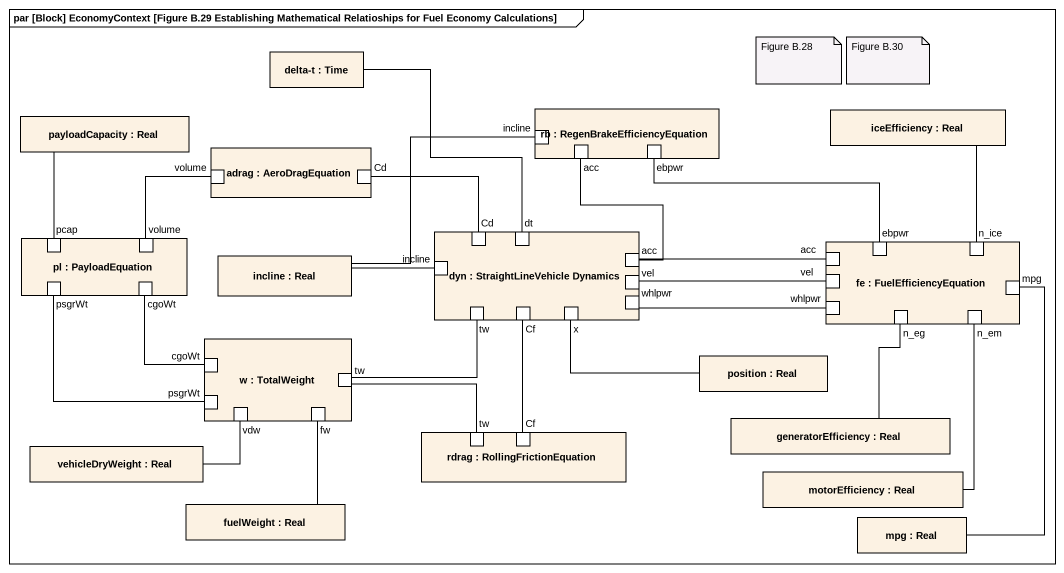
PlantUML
@startuml
mainframe par [Block] EconomyContext [Figure B.29 Establishing Mathematical Relatioships for Fuel Economy Calculations]
rectangle "delta-t : Time" as delta_t
rectangle "payloadCapacity : Real" as payloadCapacity
rectangle "rb : RegenBrakeEfficiencyEquation" as rb {
  port incline
  port acc
  port ebpwr
}
rectangle "iceEfficiency : Real" as iceEfficiency
rectangle "adrag : AeroDragEquation" as adrag {
  port volume
  port Cd
}
rectangle "pl : PayloadEquation" as pl {
  port pcap
  port "volume" as volume_2
  port psgrWt
  port cgoWt
}
rectangle "dyn : StraightLineVehicle Dynamics" as dyn {
  port "Cd" as Cd_2
  port dt
  port "incline" as incline_3
  port "acc" as acc_3
  port vel
  port tw
  port Cf
  port "x" as x_
  port whlpwr
}
rectangle "fe : FuelEfficiencyEquation" as fe {
  port "acc" as acc_2
  port "ebpwr" as ebpwr_2
  port n_ice
  port "vel" as vel_2
  port mpg
  port "whlpwr" as whlpwr_2
  port n_eg
  port n_em
}
rectangle "incline : Real" as incline_2
rectangle "w : TotalWeight" as w {
  port "cgoWt" as cgoWt_2
  port "tw" as tw_2
  port "psgrWt" as psgrWt_2
  port vdw
  port fw
}
rectangle "position : Real" as position
rectangle "generatorEfficiency : Real" as generatorEfficiency
rectangle "vehicleDryWeight : Real" as vehicleDryWeight
rectangle "rdrag : RollingFrictionEquation" as rdrag {
  port "tw" as tw_3
  port "Cf" as Cf_2
}
rectangle "motorEfficiency : Real" as motorEfficiency
rectangle "fuelWeight : Real" as fuelWeight
rectangle "mpg : Real" as mpg_2
delta_t -- dt
payloadCapacity -- pcap
iceEfficiency -- n_ice
ebpwr -right- ebpwr_2
Cd -right- Cd_2
volume_2 -up- volume
incline_2 -right- incline
incline_2 -right- incline_3
acc_3 -up- acc
acc_3 -right- acc_2
vel -right- vel_2
tw -left- tw_2
whlpwr -right- whlpwr_2
cgoWt_2 -up- cgoWt
position -left- x_
psgrWt_2 -up- psgrWt
generatorEfficiency -up- n_eg
vehicleDryWeight -right- vdw
tw_3 -left- tw_2
Cf_2 -up- Cf
motorEfficiency -up- n_em
fuelWeight -up- fw
mpg_2 -up- mpg
note as N1
  Figure B.28
end note
note as N2
  Figure B.30
end note
@enduml
